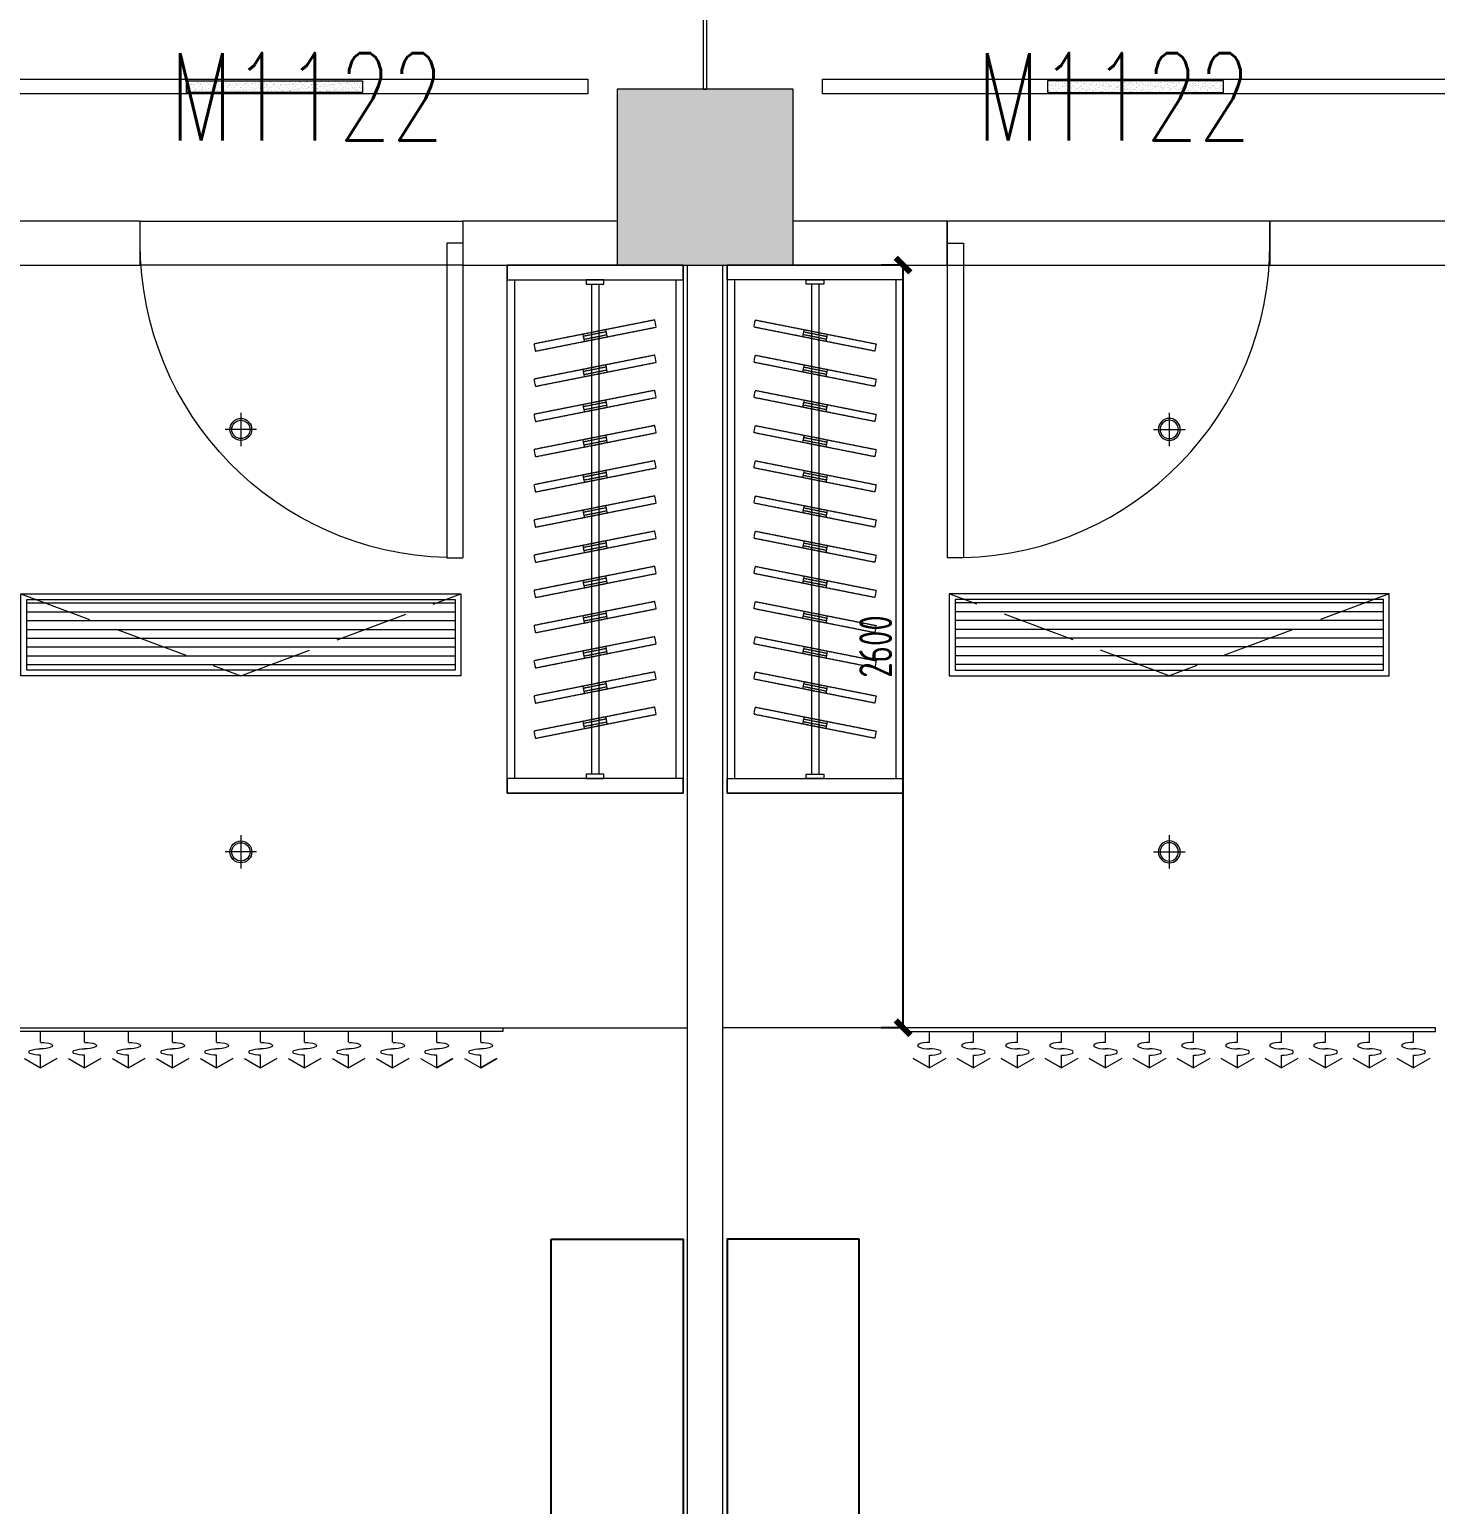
# Model space of a CAD drawing. Header units: millimetres. Extents: x 164760 to 3716174, y -1766400 to 11969.
# Drawn here: x 3560914 to 3565707, y -1710826 to -1705797 of the extents above; entities that cross this region are included whole.
import ezdxf

# ---------------------------------------------------------------- set-up
doc = ezdxf.new("R2010")
doc.units = ezdxf.units.MM
doc.header["$LTSCALE"] = 1000
doc.linetypes.add('DASH', pattern=[0.35, 0.25, -0.1])
doc.linetypes.add('DOTE', pattern=[2.42, 2, -0.2, 0.02, -0.2])
doc.layers.get('0').update_dxf_attribs({"color": 253, "linetype": 'CONTINUOUS'})
doc.layers.get('Defpoints').update_dxf_attribs({"color": 250, "linetype": 'CONTINUOUS', "lineweight": 0})
for name, color, linetype, lineweight in [('COLUMN', 253, 'CONTINUOUS', 0), ('FF-Text【平面文字】', 253, 'CONTINUOUS', 0), ('PUB_HATCH', 253, 'CONTINUOUS', 0), ('RC-Dim【天花尺寸】', 253, 'CONTINUOUS', 0), ('RC-FCU【空调设备】', 253, 'CONTINUOUS', 0), ('RC-LIGHT【天花灯具】', 253, 'CONTINUOUS', 0), ('RC-Modelling【天花造型】', 253, 'CONTINUOUS', 0), ('RC-STR【天花细线】', 253, 'CONTINUOUS', 0), ('Wall【墙体】', 253, 'CONTINUOUS', 0), ('WINDOW', 253, 'CONTINUOUS', 0), ('Xline【辅助线】', 253, 'CONTINUOUS', 0)]:
    doc.layers.add(name, color=color, linetype=linetype, lineweight=lineweight)
doc.layers.add('WINDOW_TEXT', color=253, linetype='CONTINUOUS')
doc.layers.add('平面家具', color=253, linetype='CONTINUOUS')
doc.styles.add('_TCH_WINDOW', font='SIMPLEX', dxfattribs={"bigfont": 'GBCBIG'})
doc.styles.add('尺寸标注', font='ARCHS.SHX', dxfattribs={"width": 0.8})
doc.dimstyles.new('海龙1：50', dxfattribs={"dimscale": 50, "dimtxt": 2.5, "dimasz": 1, "dimexe": 1, "dimexo": 1, "dimgap": 0.7, "dimtad": 1, "dimdec": 0, "dimrnd": 5, "dimdsep": 46, "dimtxsty": '尺寸标注', "dimblk": 'ARCHTICK', "dimblk1": 'ARCHTICK', "dimblk2": 'ARCHTICK', "dimcen": 1, "dimclrd": 44, "dimclre": 44, "dimclrt": 2, "dimadec": 0, "dimazin": 0, "dimtfac": 1, "dimtdec": 0, "dimtix": 1, "dimtmove": 2, "dimatfit": 3, "dimldrblk": 'hl_arrow2', "dimfxl": 5, "dimfxlon": 1, "dimarcsym": 0})

# ---------------------------------------------------------------- blocks, each defined once
blk = doc.blocks.new('$DorLib2D$00000001')
for p, q in [((0.45, 0.975), (0.5, 0.975)), ((0.45, 0), (0.45, 0.975)), ((0.5, 0), (0.5, 0.975)), ((0.5, 0), (0.45, 0))]:
    blk.add_line(p, q)
at = {"lineweight": 13}
blk.add_arc((0.475, 0), 0.975, 91.4693, 180, dxfattribs=at)
blk = doc.blocks.new('海龙0109180699')
for points in [[(-1725, 7095.5), (-1725, 7145.5), (-1125, 7145.5), (-1125, 7095.5)], [(-1725, 7145.5), (-1725, 5345.5), (-1125, 5345.5), (-1125, 7145.5)], [(-1125, 5395.5), (-1125, 5345.5), (-1725, 5345.5), (-1725, 5395.5)]]:
    blk.add_lwpolyline(points, close=True)
at = {"color": 8}
for points in [[(-1700, 7095.5), (-1700, 5395.5)], [(-1150, 7095.5), (-1150, 5395.5)]]:
    blk.add_lwpolyline(points, dxfattribs=at)
for points in [[(-1455, 7080.5), (-1455, 7095.5), (-1395, 7095.5), (-1395, 7080.5)], [(-1395, 5410.5), (-1395, 5395.5), (-1455, 5395.5), (-1455, 5410.5)], [(-1395, 5410.5), (-1395, 5395.5), (-1455, 5395.5), (-1455, 5410.5)]]:
    blk.add_lwpolyline(points, close=True, dxfattribs=at)
at = {"color": 8, "linetype": 'DASH', "ltscale": 0.006}
for points in [[(-1437.5, 7080.5), (-1437.5, 5410.5)], [(-1412.5, 7080.5), (-1412.5, 5410.5)]]:
    blk.add_lwpolyline(points, dxfattribs=at)
for points in [[(-1628.5, 6958.7), (-1216.6, 6876.8), (-1221.5, 6852.3), (-1633.4, 6934.2)], [(-1461.8, 6925.6), (-1383.3, 6909.9), (-1388.2, 6885.4), (-1466.7, 6901)], [(-1463.3, 6918.2), (-1384.8, 6902.6), (-1386.8, 6892.8), (-1465.2, 6908.4)], [(-1628.5, 6838.7), (-1216.6, 6756.8), (-1221.5, 6732.3), (-1633.4, 6814.2)], [(-1461.8, 6805.6), (-1383.3, 6789.9), (-1388.2, 6765.4), (-1466.7, 6781)], [(-1463.3, 6798.2), (-1384.8, 6782.6), (-1386.8, 6772.8), (-1465.2, 6788.4)], [(-1628.5, 6718.7), (-1216.6, 6636.8), (-1221.5, 6612.3), (-1633.4, 6694.2)], [(-1461.8, 6685.6), (-1383.3, 6669.9), (-1388.2, 6645.4), (-1466.7, 6661)], [(-1463.3, 6678.2), (-1384.8, 6662.6), (-1386.8, 6652.8), (-1465.2, 6668.4)], [(-1628.5, 6598.7), (-1216.6, 6516.8), (-1221.5, 6492.3), (-1633.4, 6574.2)], [(-1461.8, 6565.6), (-1383.3, 6549.9), (-1388.2, 6525.4), (-1466.7, 6541)], [(-1463.3, 6558.2), (-1384.8, 6542.6), (-1386.8, 6532.8), (-1465.2, 6548.4)], [(-1628.5, 6478.7), (-1216.6, 6396.8), (-1221.5, 6372.3), (-1633.4, 6454.2)], [(-1461.8, 6445.6), (-1383.3, 6429.9), (-1388.2, 6405.4), (-1466.7, 6421)], [(-1463.3, 6438.2), (-1384.8, 6422.6), (-1386.8, 6412.8), (-1465.2, 6428.4)], [(-1628.5, 6358.7), (-1216.6, 6276.8), (-1221.5, 6252.3), (-1633.4, 6334.2)], [(-1461.8, 6325.6), (-1383.3, 6309.9), (-1388.2, 6285.4), (-1466.7, 6301)], [(-1463.3, 6318.2), (-1384.8, 6302.6), (-1386.8, 6292.8), (-1465.2, 6308.4)], [(-1628.5, 6238.7), (-1216.6, 6156.8), (-1221.5, 6132.3), (-1633.4, 6214.2)], [(-1461.8, 6205.6), (-1383.3, 6189.9), (-1388.2, 6165.4), (-1466.7, 6181)], [(-1463.3, 6198.2), (-1384.8, 6182.6), (-1386.8, 6172.8), (-1465.2, 6188.4)], [(-1628.5, 6118.7), (-1216.6, 6036.8), (-1221.5, 6012.3), (-1633.4, 6094.2)], [(-1461.8, 6085.6), (-1383.3, 6069.9), (-1388.2, 6045.4), (-1466.7, 6061)], [(-1463.3, 6078.2), (-1384.8, 6062.6), (-1386.8, 6052.8), (-1465.2, 6068.4)], [(-1628.5, 5998.7), (-1216.6, 5916.8), (-1221.5, 5892.3), (-1633.4, 5974.2)], [(-1461.8, 5965.6), (-1383.3, 5949.9), (-1388.2, 5925.4), (-1466.7, 5941)], [(-1463.3, 5958.2), (-1384.8, 5942.6), (-1386.8, 5932.8), (-1465.2, 5948.4)], [(-1628.5, 5878.7), (-1216.6, 5796.8), (-1221.5, 5772.3), (-1633.4, 5854.2)], [(-1461.8, 5845.6), (-1383.3, 5829.9), (-1388.2, 5805.4), (-1466.7, 5821)], [(-1463.3, 5838.2), (-1384.8, 5822.6), (-1386.8, 5812.8), (-1465.2, 5828.4)], [(-1628.5, 5758.7), (-1216.6, 5676.8), (-1221.5, 5652.3), (-1633.4, 5734.2)], [(-1461.8, 5725.6), (-1383.3, 5709.9), (-1388.2, 5685.4), (-1466.7, 5701)], [(-1463.3, 5718.2), (-1384.8, 5702.6), (-1386.8, 5692.8), (-1465.2, 5708.4)], [(-1628.5, 5638.7), (-1216.6, 5556.8), (-1221.5, 5532.3), (-1633.4, 5614.2)], [(-1461.8, 5605.6), (-1383.3, 5589.9), (-1388.2, 5565.4), (-1466.7, 5581)], [(-1463.3, 5598.2), (-1384.8, 5582.6), (-1386.8, 5572.8), (-1465.2, 5588.4)]]:
    blk.add_lwpolyline(points, close=True, dxfattribs=at)
at = {"layer": '平面家具', "color": 43, "linetype": 'ByBlock'}
blk.add_lwpolyline([(-1275, 3824.4), (-1725, 3824.4), (-1725, 824.4), (-1275, 824.4)], close=True, dxfattribs=at)
blk = doc.blocks.new('_ArchTick')
at = {"color": 2, "linetype": 'ByBlock', "const_width": 0.4}
blk.add_lwpolyline([(-0.5, -0.5), (0.5, 0.5)], dxfattribs=at)
blk = doc.blocks.new('*D415')
at = {"layer": 'Defpoints', "color": 0, "transparency": 16777216}
for p in [(3563891.8, -1706600.6), (3563891.8, -1706600.6), (3563891.8, -1709200.8)]:
    blk.add_point(p, dxfattribs=at)
at = {"layer": 'RC-Dim【天花尺寸】', "color": 44, "lineweight": -2, "transparency": 16777216}
for p, q in [((3563891.8, -1706600.6), (3563816.8, -1706600.6)), ((3563891.8, -1709200.8), (3563891.8, -1706600.6)), ((3563891.8, -1709200.8), (3563816.8, -1709200.8))]:
    blk.add_line(p, q, dxfattribs=at)
at = {"layer": 'RC-Dim【天花尺寸】', "color": 44, "lineweight": -2, "transparency": 16777216, "xscale": 50, "yscale": 50, "zscale": 50}
for p, rotation in [((3563891.8, -1706600.6), 90), ((3563891.8, -1709200.8), 270)]:
    blk.add_blockref('_ArchTick', p, dxfattribs=dict(at, rotation=rotation))
at = {"layer": 'RC-Dim【天花尺寸】', "color": 2, "transparency": 16777216, "insert": (3563798.3, -1707900.7), "char_height": 112.5, "attachment_point": 5, "rotation": 90, "style": '尺寸标注'}
blk.add_mtext('2600', dxfattribs=at)
blk = doc.blocks.new('hl_arrow2')
at = {"color": 2}
blk.add_line((-0.22, 0), (-1, 0), dxfattribs=at)
blk.add_lwpolyline([(-0.22, 0), (-0.86, -0.69), (-0.65, -0.86), (0, 0), (-0.65, 0.86), (-0.86, 0.69)], close=True, dxfattribs=at)
for points in [[(-0.86, 0.69), (-0.65, 0.86), (-0.22, 0), (0, 0)], [(-0.86, -0.69), (-0.65, -0.86), (-0.22, 0), (0, 0)]]:
    blk.add_solid(points, dxfattribs=at)
blk = doc.blocks.new('*U414')
for p, q in [((0, -12), (0, 0)), ((0, 0), (1800, 0)), ((1800, 0), (1800, -12)), ((1800, -12), (0, -12)), ((75, -49.3), (75, -12)), ((225, -49.3), (225, -12)), ((375, -49.3), (375, -12)), ((525, -49.3), (525, -12)), ((675, -49.3), (675, -12)), ((825, -49.3), (825, -12)), ((975, -49.3), (975, -12)), ((1125, -49.3), (1125, -12)), ((1275, -49.3), (1275, -12)), ((1425, -49.3), (1425, -12)), ((1575, -49.3), (1575, -12)), ((1725, -49.3), (1725, -12)), ((1725, -49.3), (1725, -12)), ((75, -136.2), (75, -93.2)), ((225, -136.2), (225, -93.2)), ((375, -136.2), (375, -93.2)), ((525, -136.2), (525, -93.2)), ((675, -136.2), (675, -93.2)), ((825, -136.2), (825, -93.2)), ((975, -136.2), (975, -93.2)), ((1125, -136.2), (1125, -93.2)), ((1275, -136.2), (1275, -93.2)), ((1425, -136.2), (1425, -93.2)), ((1575, -136.2), (1575, -93.2)), ((1725, -136.2), (1725, -93.2)), ((1725, -136.2), (1725, -93.2)), ((19.6, -104.5), (75, -136.2)), ((130.4, -104.5), (75, -136.2)), ((75, -136.2), (130.4, -104.5)), ((169.6, -104.5), (225, -136.2)), ((280.4, -104.5), (225, -136.2)), ((225, -136.2), (280.4, -104.5)), ((319.6, -104.5), (375, -136.2)), ((430.4, -104.5), (375, -136.2)), ((375, -136.2), (430.4, -104.5)), ((469.6, -104.5), (525, -136.2)), ((580.4, -104.5), (525, -136.2)), ((525, -136.2), (580.4, -104.5)), ((619.6, -104.5), (675, -136.2)), ((730.4, -104.5), (675, -136.2)), ((675, -136.2), (730.4, -104.5)), ((769.6, -104.5), (825, -136.2)), ((880.4, -104.5), (825, -136.2)), ((825, -136.2), (880.4, -104.5)), ((919.6, -104.5), (975, -136.2)), ((1030.4, -104.5), (975, -136.2)), ((975, -136.2), (1030.4, -104.5)), ((1069.6, -104.5), (1125, -136.2)), ((1180.4, -104.5), (1125, -136.2)), ((1125, -136.2), (1180.4, -104.5)), ((1219.6, -104.5), (1275, -136.2)), ((1330.4, -104.5), (1275, -136.2)), ((1275, -136.2), (1330.4, -104.5)), ((1369.6, -104.5), (1425, -136.2)), ((1480.4, -104.5), (1425, -136.2)), ((1425, -136.2), (1480.4, -104.5)), ((1519.6, -104.5), (1575, -136.2)), ((1630.4, -104.5), (1575, -136.2)), ((1575, -136.2), (1630.4, -104.5)), ((1669.6, -104.5), (1725, -136.2)), ((1669.6, -104.5), (1725, -136.2)), ((1780.4, -104.5), (1725, -136.2)), ((1725, -136.2), (1780.4, -104.5)), ((1780.4, -104.5), (1725, -136.2)), ((1725, -136.2), (1780.4, -104.5))]:
    blk.add_line(p, q)
at = {"extrusion": (0, 0, -1)}
for centre, major_axis, start_param, end_param in [((77.5, -148.9), (-70.4, -70.4), 2.33115, 2.708105), ((227.5, -148.9), (-70.4, -70.4), 2.33115, 2.708105), ((377.5, -148.9), (-70.4, -70.4), 2.33115, 2.708105), ((527.5, -148.9), (-70.4, -70.4), 2.33115, 2.708105), ((677.5, -148.9), (-70.4, -70.4), 2.33115, 2.708105), ((827.5, -148.9), (-70.4, -70.4), 2.33115, 2.708105), ((977.5, -148.9), (-70.4, -70.4), 2.33115, 2.708105), ((1127.5, -148.9), (-70.4, -70.4), 2.33115, 2.708105), ((1277.5, -148.9), (-70.4, -70.4), 2.33115, 2.708105), ((1427.5, -148.9), (-70.4, -70.4), 2.33115, 2.708105), ((1577.5, -148.9), (-70.4, -70.4), 2.33115, 2.708105), ((1727.5, -148.9), (-70.4, -70.4), 2.33115, 2.708105), ((1727.5, -148.9), (-70.4, -70.4), 2.33115, 2.708105), ((40, -82.2), (3.69, -3.69), 1.137309, 3.57508), ((72.5, -170.8), (-70.4, -70.4), 2.004284, 2.381239), ((72.5, 6.4), (70.4, -70.4), 0.760354, 1.137309), ((77.5, 28.3), (70.4, -70.4), 0.433488, 0.810442), ((110, -60.3), (3.69, -3.69), 4.278901, 6.716673), ((190, -82.2), (3.69, -3.69), 1.137309, 3.57508), ((222.5, -170.8), (-70.4, -70.4), 2.004284, 2.381239), ((222.5, 6.4), (70.4, -70.4), 0.760354, 1.137309), ((227.5, 28.3), (70.4, -70.4), 0.433488, 0.810442), ((260, -60.3), (3.69, -3.69), 4.278901, 6.716673), ((340, -82.2), (3.69, -3.69), 1.137309, 3.57508), ((372.5, -170.8), (-70.4, -70.4), 2.004284, 2.381239), ((372.5, 6.4), (70.4, -70.4), 0.760354, 1.137309), ((377.5, 28.3), (70.4, -70.4), 0.433488, 0.810442), ((410, -60.3), (3.69, -3.69), 4.278901, 6.716673), ((490, -82.2), (3.69, -3.69), 1.137309, 3.57508), ((522.5, -170.8), (-70.4, -70.4), 2.004284, 2.381239), ((522.5, 6.4), (70.4, -70.4), 0.760354, 1.137309), ((527.5, 28.3), (70.4, -70.4), 0.433488, 0.810442), ((560, -60.3), (3.69, -3.69), 4.278901, 6.716673), ((640, -82.2), (3.69, -3.69), 1.137309, 3.57508), ((672.5, -170.8), (-70.4, -70.4), 2.004284, 2.381239), ((672.5, 6.4), (70.4, -70.4), 0.760354, 1.137309), ((677.5, 28.3), (70.4, -70.4), 0.433488, 0.810442), ((710, -60.3), (3.69, -3.69), 4.278901, 6.716673), ((790, -82.2), (3.69, -3.69), 1.137309, 3.57508), ((822.5, -170.8), (-70.4, -70.4), 2.004284, 2.381239), ((822.5, 6.4), (70.4, -70.4), 0.760354, 1.137309), ((827.5, 28.3), (70.4, -70.4), 0.433488, 0.810442), ((860, -60.3), (3.69, -3.69), 4.278901, 6.716673), ((940, -82.2), (3.69, -3.69), 1.137309, 3.57508), ((972.5, -170.8), (-70.4, -70.4), 2.004284, 2.381239), ((972.5, 6.4), (70.4, -70.4), 0.760354, 1.137309), ((977.5, 28.3), (70.4, -70.4), 0.433488, 0.810442), ((1010, -60.3), (3.69, -3.69), 4.278901, 6.716673), ((1090, -82.2), (3.69, -3.69), 1.137309, 3.57508), ((1122.5, -170.8), (-70.4, -70.4), 2.004284, 2.381239), ((1122.5, 6.4), (70.4, -70.4), 0.760354, 1.137309), ((1127.5, 28.3), (70.4, -70.4), 0.433488, 0.810442), ((1160, -60.3), (3.69, -3.69), 4.278901, 6.716673), ((1240, -82.2), (3.69, -3.69), 1.137309, 3.57508), ((1272.5, -170.8), (-70.4, -70.4), 2.004284, 2.381239), ((1272.5, 6.4), (70.4, -70.4), 0.760354, 1.137309), ((1277.5, 28.3), (70.4, -70.4), 0.433488, 0.810442), ((1310, -60.3), (3.69, -3.69), 4.278901, 6.716673), ((1390, -82.2), (3.69, -3.69), 1.137309, 3.57508), ((1422.5, -170.8), (-70.4, -70.4), 2.004284, 2.381239), ((1422.5, 6.4), (70.4, -70.4), 0.760354, 1.137309), ((1427.5, 28.3), (70.4, -70.4), 0.433488, 0.810442), ((1460, -60.3), (3.69, -3.69), 4.278901, 6.716673), ((1540, -82.2), (3.69, -3.69), 1.137309, 3.57508), ((1572.5, -170.8), (-70.4, -70.4), 2.004284, 2.381239), ((1572.5, 6.4), (70.4, -70.4), 0.760354, 1.137309), ((1577.5, 28.3), (70.4, -70.4), 0.433488, 0.810442), ((1610, -60.3), (3.69, -3.69), 4.278901, 6.716673), ((1690, -82.2), (3.69, -3.69), 1.137309, 3.57508), ((1690, -82.2), (3.69, -3.69), 1.137309, 3.57508), ((1722.5, -170.8), (-70.4, -70.4), 2.004284, 2.381239), ((1722.5, -170.8), (-70.4, -70.4), 2.004284, 2.381239), ((1722.5, 6.4), (70.4, -70.4), 0.760354, 1.137309), ((1722.5, 6.4), (70.4, -70.4), 0.760354, 1.137309), ((1727.5, 28.3), (70.4, -70.4), 0.433488, 0.810442), ((1727.5, 28.3), (70.4, -70.4), 0.433488, 0.810442), ((1760, -60.3), (3.69, -3.69), 4.278901, 6.716673), ((1760, -60.3), (3.69, -3.69), 4.278901, 6.716673)]:
    blk.add_ellipse(centre, major_axis=major_axis, ratio=1, start_param=start_param, end_param=end_param, dxfattribs=at)
blk = doc.blocks.new('ZL_0317145799')
at = {"layer": 'RC-FCU【空调设备】'}
h = blk.add_hatch(dxfattribs=at)
h.set_pattern_fill('_USER', color=8, scale=30, pattern_type=0)
h.set_pattern_definition([(0, (-5926276.942, -1197962.362), (0, 30), [])])
h.paths.add_polyline_path([(730, -260), (730, -20), (-730, -20), (-730, -260)])
blk.add_lwpolyline([(-750, -280), (-750, 0), (750, 0), (750, -280)], close=True, dxfattribs=at)
at = {"layer": 'RC-FCU【空调设备】', "color": 8, "linetype": 'DASH'}
blk.add_lwpolyline([(-750, 0), (0, -280), (750, 0)], dxfattribs=at)
at = {"layer": 'RC-FCU【空调设备】', "color": 8}
blk.add_lwpolyline([(-730, -260), (-730, -20), (730, -20), (730, -260)], close=True, dxfattribs=at)
blk = doc.blocks.new('圆形筒灯')
at = {"color": 251, "linetype": 'DOTE', "ltscale": 43.504693}
blk.add_line((0, 90.6), (0, -90.6), dxfattribs=at)
at = {"color": 251, "linetype": 'DOTE', "ltscale": 41.297046}
blk.add_line((86, 0), (-86, 0), dxfattribs=at)
blk.add_ellipse((0, 0), major_axis=(-42.4, 42.4), ratio=1, start_param=2.355868237233172, end_param=8.639053544412757)
at = {"color": 251}
blk.add_ellipse((0, 0), major_axis=(35.4, 35.4), ratio=1, start_param=5.49871431692557, end_param=11.78189962410516, dxfattribs=at)
blk = doc.blocks.new('ZL_0603125599')
at = {"layer": 'RC-Modelling【天花造型】'}
blk.add_line((-697.5, -2096.8), (1732.5, -2096.8), dxfattribs=at)
blk.add_lwpolyline([(-133, 653.5), (966.9, 653.5), (966.9, 503.5), (-133, 503.5)], close=True, dxfattribs=at)
at = {"layer": 'RC-FCU【空调设备】'}
blk.add_blockref('ZL_0317145799', (210, -616.8), dxfattribs=at)
at = {"layer": 'RC-FCU【空调设备】', "ltscale": 10}
blk.add_blockref('*U414', (-697.5, -2096.8), dxfattribs=at)
at = {"layer": 'RC-LIGHT【天花灯具】', "xscale": 0.625, "yscale": 0.625, "zscale": 0.625}
for p in [(210, -56.6), (210, -1496.8)]:
    blk.add_blockref('圆形筒灯', p, dxfattribs=at)
blk = doc.blocks.new('ZL_0814093391')
at = {"layer": 'RC-LIGHT【天花灯具】'}
h = blk.add_hatch(dxfattribs=at)
h.set_pattern_fill('AR-SAND', color=251, scale=0.316764)
h.set_pattern_definition([(37.5, (-300, -35), (-0.50683, 15.50283), [0, -12.2296, 0, -13.67785, 0, -13.07441]), (7.5, (-300, -35), (14.23926, 22.7064), [0, -6.59755, 0, -11.02274, 0, -4.22404]), (327.5, (-309.896, -35), (25.05575, 0.04552), [0, -4.0229, 0, -14.48243, 0, -18.90761]), (317.5, (-309.896, -35), (24.1867, 7.0616), [0, -2.01145, 0, -9.49404, 0, -10.86182])])
h.paths.add_polyline_path([(300, 5), (-300, 5), (-300, -35), (300, -35)])
blk.add_lwpolyline([(-300, 5), (300, 5), (300, -35), (-300, -35)], close=True, dxfattribs=at)
blk = doc.blocks.new('海龙0919100540')
at = {"layer": 'RC-STR【天花细线】'}
for points in [[(32394.2, -2126.1), (32404.2, -2126.1), (32404.2, -3926.1), (32394.2, -3926.1)], [(25599.2, -3941.1), (25599.2, -3891.1), (31999.2, -3891.1), (31999.2, -3941.1)], [(32799.2, -3941.1), (32799.2, -3891.1), (39199.2, -3891.1), (39199.2, -3941.1)]]:
    blk.add_lwpolyline(points, close=True, dxfattribs=at)
at = {"layer": 'RC-LIGHT【天花灯具】', "rotation": 179.9999999999999}
blk.add_blockref('ZL_0814093391', (30931.8, -3931.1), dxfattribs=at)
at = {"layer": 'RC-LIGHT【天花灯具】', "xscale": -1, "rotation": 180}
blk.add_blockref('ZL_0814093391', (33866.7, -3931.1), dxfattribs=at)

msp = doc.modelspace()

# ---------------------------------------------------------------- hatches: boundary and pattern name
at = {"layer": 'PUB_HATCH'}
msp.add_hatch(color=256, dxfattribs=at).paths.add_polyline_path([(3562916.8, -1706600.6), (3563516.8, -1706600.6), (3563516.8, -1706000.6), (3562916.8, -1706000.6)])

# ---------------------------------------------------------------- linework, layer by layer
at = {"layer": 'COLUMN'}
for p, q in [((3563516.8, -1706000.6), (3562916.8, -1706000.6)), ((3562916.8, -1706000.6), (3562916.8, -1706600.6)), ((3563516.8, -1706600.6), (3563516.8, -1706000.6)), ((3562916.8, -1706600.6), (3563516.8, -1706600.6)), ((3562916.8, -1706600.6), (3563516.8, -1706600.6)), ((3562916.8, -1706600.6), (3563516.8, -1706600.6)), ((3562916.8, -1706600.6), (3563516.8, -1706600.6))]:
    msp.add_line(p, q, dxfattribs=at)
at = {"layer": 'Wall【墙体】', "color": 6}
for p, q in [((3561291.3, -1706450.6), (3557942.4, -1706450.6)), ((3561291.3, -1706600.6), (3561291.3, -1706450.6)), ((3561291.3, -1706600.6), (3561291.3, -1706450.6)), ((3561291.3, -1706600.6), (3561291.3, -1706450.6)), ((3561291.3, -1706600.6), (3561291.3, -1706450.6)), ((3562916.8, -1706450.6), (3562391.3, -1706450.6)), ((3562391.3, -1706450.6), (3562391.3, -1706600.6)), ((3562391.3, -1706450.6), (3562391.3, -1706600.6)), ((3562391.3, -1706450.6), (3562391.3, -1706600.6)), ((3562391.3, -1706450.6), (3562391.3, -1706600.6)), ((3564042.4, -1706450.6), (3563516.8, -1706450.6)), ((3564042.4, -1706600.6), (3564042.4, -1706450.6)), ((3564042.4, -1706600.6), (3564042.4, -1706450.6)), ((3564042.4, -1706450.6), (3564042.4, -1706450.6)), ((3564042.4, -1706600.6), (3564042.4, -1706450.6)), ((3564042.4, -1706600.6), (3564042.4, -1706450.6)), ((3565142.4, -1706450.6), (3565142.4, -1706600.6)), ((3565142.4, -1706450.6), (3565142.4, -1706600.6)), ((3565142.4, -1706450.6), (3565142.4, -1706600.6)), ((3565142.4, -1706450.6), (3565142.4, -1706600.6)), ((3568491.3, -1706450.6), (3565142.4, -1706450.6)), ((3557942.4, -1706600.6), (3561291.3, -1706600.6)), ((3562391.3, -1706600.6), (3562916.8, -1706600.6)), ((3563516.8, -1706600.6), (3564042.4, -1706600.6)), ((3565142.4, -1706600.6), (3565139.8, -1706600.6)), ((3565142.4, -1706600.6), (3565139.8, -1706600.6)), ((3565142.4, -1706600.6), (3565139.8, -1706600.6)), ((3565142.4, -1706600.6), (3568491.3, -1706600.6))]:
    msp.add_line(p, q, dxfattribs=at)
at = {"layer": 'Xline【辅助线】'}
for p, q in [((3563156.8, -1713500.6), (3563156.8, -1706600.6)), ((3563276.8, -1713500.6), (3563276.8, -1706600.6))]:
    msp.add_line(p, q, dxfattribs=at)

# ---------------------------------------------------------------- block references
at = {"layer": 'FF-Text【平面文字】', "xscale": -1}
msp.add_blockref('海龙0109180699', (3561416.8, -1713746.1), dxfattribs=at)
at = {"layer": 'FF-Text【平面文字】'}
msp.add_blockref('海龙0109180699', (3565016.8, -1713746.1), dxfattribs=at)
at = {"layer": 'RC-LIGHT【天花灯具】'}
msp.add_blockref('ZL_0603125599', (3561424.3, -1707104.1), dxfattribs=at)
at = {"layer": 'RC-LIGHT【天花灯具】', "xscale": -1}
msp.add_blockref('ZL_0603125599', (3565009.3, -1707104.1), dxfattribs=at)
at = {"layer": 'RC-Modelling【天花造型】'}
msp.add_blockref('海龙0919100540', (3530817.6, -1702075.6), dxfattribs=at)
at = {"layer": 'WINDOW'}
ref = msp.add_blockref('$DorLib2D$00000001', (3561841.3, -1706525.6), dxfattribs=dict(at, xscale=1100, yscale=-1100, zscale=1100))
ref.add_attrib('A', 'M1122', (3561391.3, -1706175.3), dxfattribs={"layer": 'WINDOW_TEXT', "height": 297.5, "style": '_TCH_WINDOW', "width": 0.705882})
ref = msp.add_blockref('$DorLib2D$00000001', (3561841.3, -1706525.6), dxfattribs=dict(at, xscale=1100, yscale=-1100, zscale=1100))
ref.add_attrib('A', 'M1122', (3561391.3, -1706175.3), dxfattribs={"layer": 'WINDOW_TEXT', "height": 297.5, "style": '_TCH_WINDOW', "width": 0.705882})
ref = msp.add_blockref('$DorLib2D$00000001', (3561841.3, -1706525.6), dxfattribs=dict(at, xscale=1100, yscale=-1100, zscale=1100))
ref.add_attrib('A', 'M1122', (3561391.3, -1706175.3), dxfattribs={"layer": 'WINDOW_TEXT', "height": 297.5, "style": '_TCH_WINDOW', "width": 0.705882})
ref = msp.add_blockref('$DorLib2D$00000001', (3561841.3, -1706525.6), dxfattribs=dict(at, xscale=1100, yscale=-1100, zscale=1100))
ref.add_attrib('A', 'M1122', (3561391.3, -1706175.3), dxfattribs={"layer": 'WINDOW_TEXT', "height": 297.5, "style": '_TCH_WINDOW', "width": 0.705882})
ref = msp.add_blockref('$DorLib2D$00000001', (3564592.4, -1706525.6), dxfattribs=dict(at, xscale=-1100, yscale=-1100, zscale=-1100))
ref.add_attrib('A', 'M1122', (3564142.4, -1706175.3), dxfattribs={"layer": 'WINDOW_TEXT', "height": 297.5, "style": '_TCH_WINDOW', "width": 0.705882})
ref = msp.add_blockref('$DorLib2D$00000001', (3564592.4, -1706525.6), dxfattribs=dict(at, xscale=-1100, yscale=-1100, zscale=-1100))
ref.add_attrib('A', 'M1122', (3564142.4, -1706175.3), dxfattribs={"layer": 'WINDOW_TEXT', "height": 297.5, "style": '_TCH_WINDOW', "width": 0.705882})
ref = msp.add_blockref('$DorLib2D$00000001', (3564592.4, -1706525.6), dxfattribs=dict(at, xscale=-1100, yscale=-1100, zscale=-1100))
ref.add_attrib('A', 'M1122', (3564142.4, -1706175.3), dxfattribs={"layer": 'WINDOW_TEXT', "height": 297.5, "style": '_TCH_WINDOW', "width": 0.705882})
ref = msp.add_blockref('$DorLib2D$00000001', (3564592.4, -1706525.6), dxfattribs=dict(at, xscale=-1100, yscale=-1100, zscale=-1100))
ref.add_attrib('A', 'M1122', (3564142.4, -1706175.3), dxfattribs={"layer": 'WINDOW_TEXT', "height": 297.5, "style": '_TCH_WINDOW', "width": 0.705882})

# ---------------------------------------------------------------- dimensions: what is measured, and where the dimension line sits
at = {"layer": 'RC-Dim【天花尺寸】'}
dim = msp.add_aligned_dim(p1=(3563891.8, -1709200.8), p2=(3563891.8, -1706600.6), distance=0, dimstyle='海龙1：50', dxfattribs=at)
dim.commit()
dim.dimension.update_dxf_attribs({"geometry": '*D415', "text_midpoint": (3563798.3, -1707900.7)})

doc.saveas('drawing.dxf')
